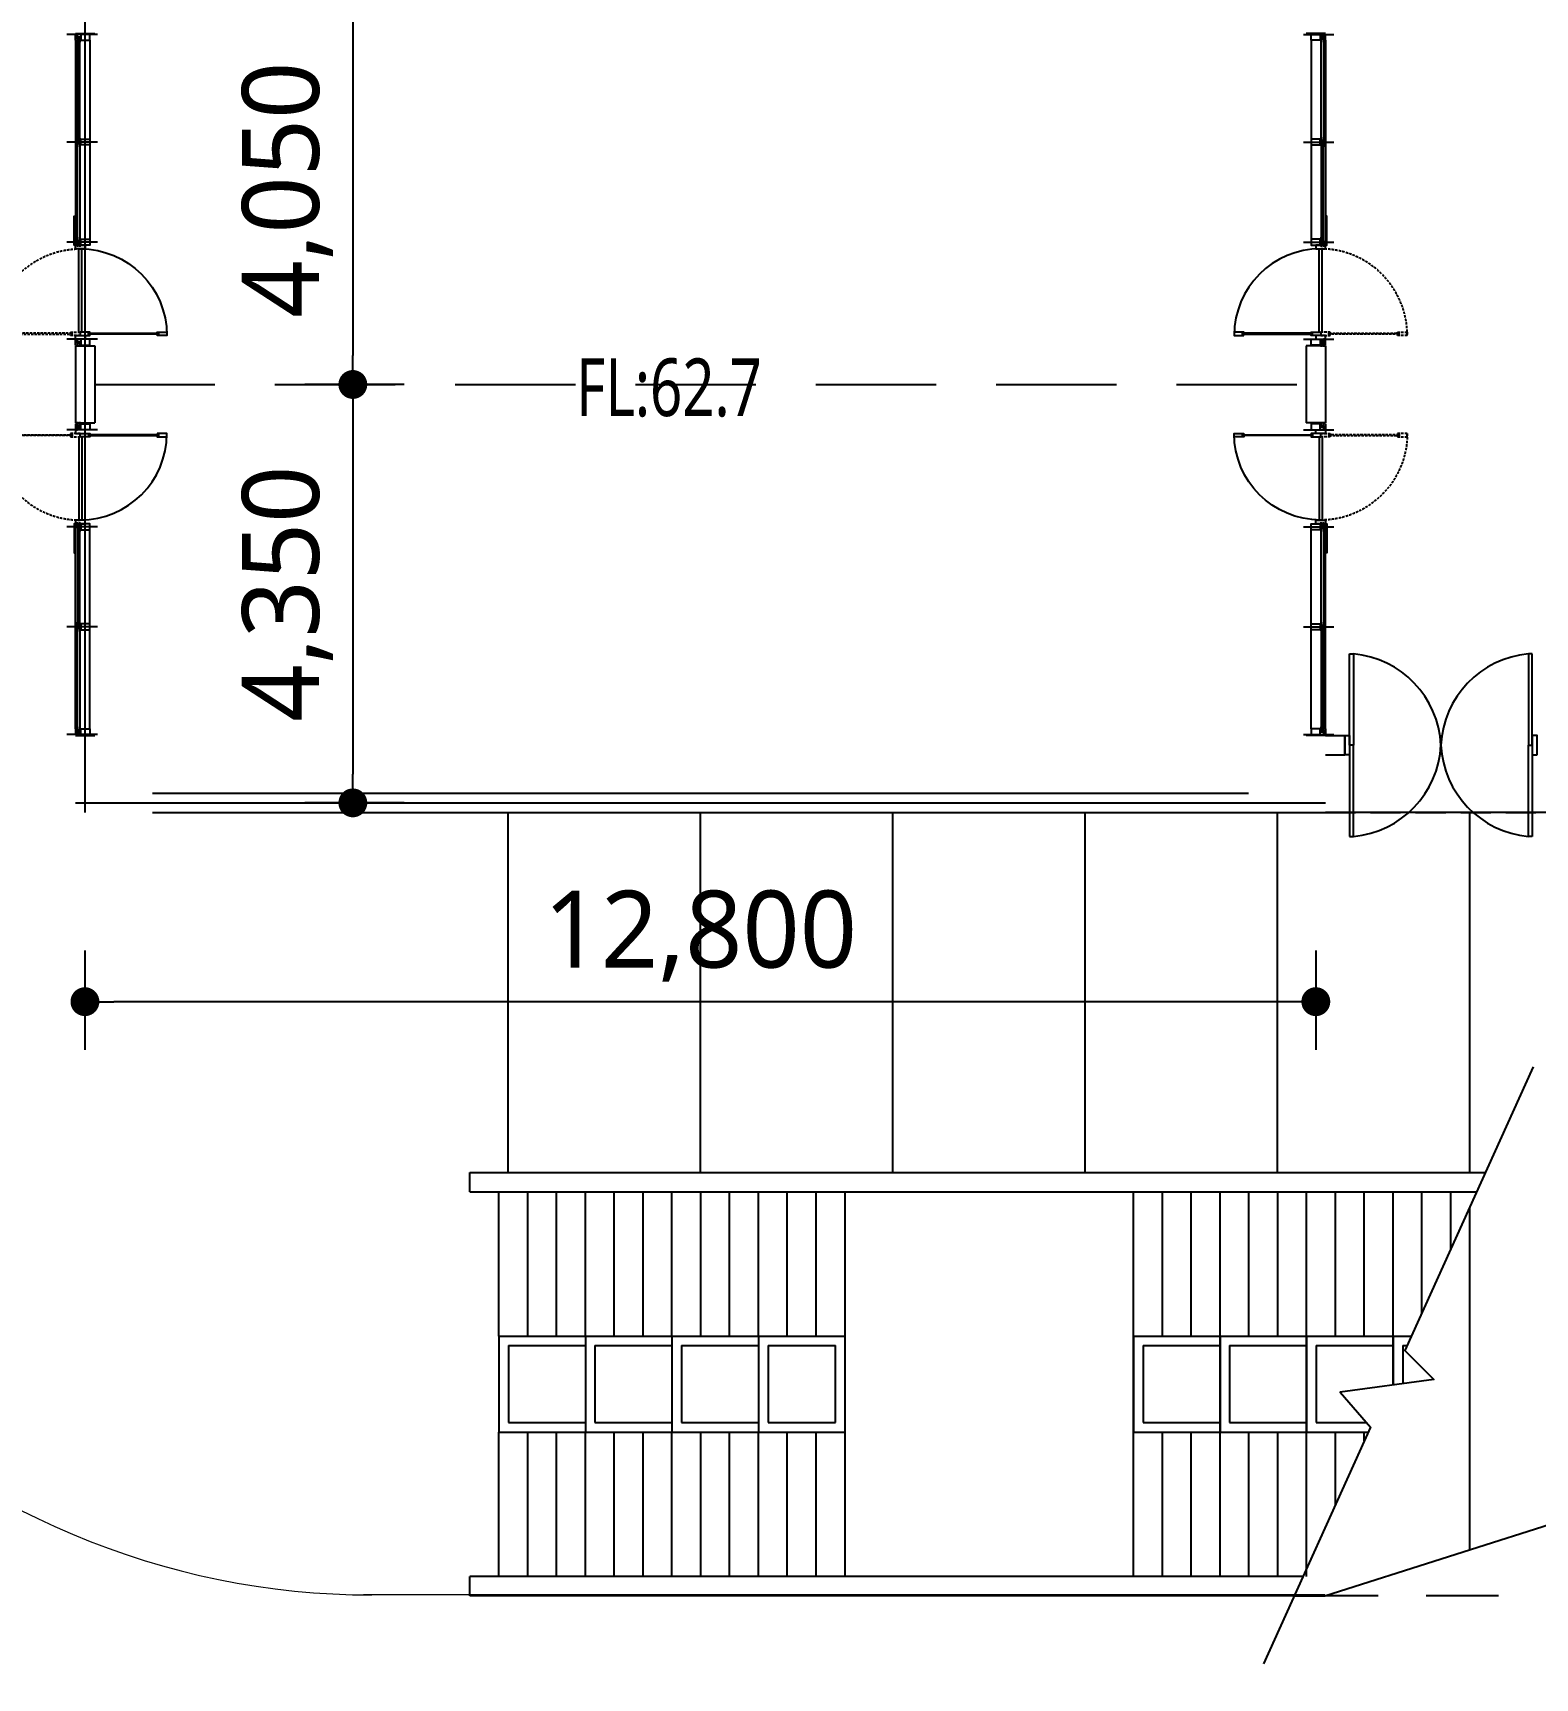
# Model space of a CAD drawing. Header units: millimetres. Extents: x 75184266 to 76346726, y -35077925 to -33679385.
# Drawn here: x 75297642 to 75313263, y -34923362 to -34906257 of the extents above; entities that cross this region are included whole.
import ezdxf
from ezdxf.xclip import XClip

# ---------------------------------------------------------------- set-up
doc = ezdxf.new("R2010")
doc.units = ezdxf.units.MM
doc.header["$LTSCALE"] = 50
doc.header["$MEASUREMENT"] = 0
doc.header["$XCLIPFRAME"] = 2
doc.header["$PDMODE"] = 1
doc.header["$PDSIZE"] = -3
for name, pattern in [('XR-1F-PLAN$0$CEN', [62, 60, -1, 0, -1]), ('XR-1F-PLAN$0$HIDDEN', [0.375, 0.25, -0.125]), ('XR-지하3층$0$HD', [2.5, 1.5, -1]), ('XR-지하3층$0$HIDDEN', [0.375, 0.25, -0.125]), ('XR-지하3층$0$HIDDEN2', [0.1875, 0.125, -0.0625])]:
    doc.linetypes.add(name, pattern=pattern)
doc.layers.get('0').update_dxf_attribs({"linetype": 'CONTINUOUS'})
doc.layers.get('Defpoints').update_dxf_attribs({"color": 51, "linetype": 'CONTINUOUS'})
for name, color, linetype in [('AA-MKXS', 3, 'CONTINUOUS'), ('XR-1F-PLAN$0$A-CEN02', 27, 'XR-1F-PLAN$0$CEN'), ('XR-1F-PLAN$0$A-DOR-FRAME', 7, 'CONTINUOUS'), ('XR-1F-PLAN$0$A-DOR-GL', 142, 'CONTINUOUS'), ('XR-1F-PLAN$0$A-DOR-HID', 9, 'XR-1F-PLAN$0$HIDDEN'), ('XR-1F-PLAN$0$A-DOR-TRACE', 8, 'CONTINUOUS'), ('XR-1F-PLAN$0$A-FRAME', 1, 'CONTINUOUS'), ('XR-1F-PLAN$0$A-HDCP7', 7, 'CONTINUOUS'), ('XR-1F-PLAN$0$A-WIN-ELE8', 8, 'CONTINUOUS'), ('XR-B1$0$00_블럭계획고', 7, 'CONTINUOUS'), ('XR-지하3층$0$a-door', 6, 'CONTINUOUS')]:
    doc.layers.add(name, color=color, linetype=linetype)
doc.layers.add('XR-지하3층$0$$-길가장자리선', color=7, linetype='CONTINUOUS', lineweight=0)
doc.layers.add('건축', color=8, linetype='CONTINUOUS', plot=False)
doc.styles.add('HY각헤드라인M', font='')
doc.styles.add('XR-B1$0$HY각헤드라인M', font='')
doc.styles.add('XR-지하3층$0$SIM', font='simplex.shx')
doc.styles.add('XR-지하3층$0$맑은고딕', font='')
doc.styles.get('HY각헤드라인M').set_extended_font_data('Malgun Gothic')
doc.styles.get('XR-B1$0$HY각헤드라인M').set_extended_font_data('Malgun Gothic')
doc.styles.get('XR-지하3층$0$맑은고딕').set_extended_font_data('Malgun Gothic')
doc.dimstyles.new('XR-지하3층$0$NDIM', dxfattribs={"dimtxt": 3, "dimasz": 1, "dimexe": 2, "dimexo": 5, "dimgap": 1, "dimtad": 1, "dimdec": 0, "dimrnd": 0.25, "dimdsep": 46, "dimlunit": 6, "dimtxsty": 'XR-지하3층$0$SIM', "dimblk": 'XR-지하3층$0$DIMDOT', "dimcen": 5, "dimclrd": 2, "dimclre": 2, "dimclrt": 6, "dimadec": 0, "dimazin": 0, "dimtfac": 1, "dimtdec": 0, "dimtix": 1, "dimtmove": 2, "dimatfit": 1, "dimldrblk": 'XR-지하3층$0$DIMDOT', "dimfxl": 1.5, "dimtolj": 1, "dimtzin": 0, "dimarcsym": 0})

# ---------------------------------------------------------------- blocks, each defined once
blk = doc.blocks.new('XR-지하3층$0$DOOR-2000(유리문)')
at = {"layer": 'XR-지하3층$0$a-door'}
for p, q in [((50, 0), (50, 950)), ((50, 950), (90, 950)), ((90, 950), (90, 0)), ((1950, 950), (1910, 950)), ((1910, 950), (1910, 0)), ((1950, 0), (1950, 950)), ((90, 0), (50, 0)), ((50, 0), (50, -950)), ((90, -950), (90, 0)), ((1910, 0), (1950, 0)), ((1910, -950), (1910, 0)), ((1950, 0), (1950, -950)), ((50, -950), (90, -950)), ((1950, -950), (1910, -950))]:
    blk.add_line(p, q, dxfattribs=at)
at = {"layer": 'XR-지하3층$0$a-door', "color": 6}
for points in [[(0, -100), (0, 100), (50, 100), (50, -100)], [(2000, -100), (2000, 100), (1950, 100), (1950, -100)]]:
    blk.add_lwpolyline(points, close=True, dxfattribs=at)
at = {"layer": 'XR-지하3층$0$a-door', "color": 7}
for centre, start, end in [((-2, -49), 2.7862, 84.7498), ((2002, -49), 95.2502, 177.2138), ((-2, 49), 275.2502, 357.2138), ((2002, 49), 182.7862, 264.7498)]:
    blk.add_arc(centre, 1003, start, end, dxfattribs=at)
blk = doc.blocks.new('XR-지하3층$0$_Dot')
at = {"color": 0, "lineweight": -2}
blk.add_line((-0.5, 0), (-1, 0), dxfattribs=at)
at = {"color": 0, "const_width": 0.5}
blk.add_lwpolyline([(-0.25, 0, 1), (0.25, 0, 1)], format="xyb", close=True, dxfattribs=at)
blk = doc.blocks.new('*D131')
at = {"layer": 'Defpoints', "color": 0, "ltscale": 0.01, "transparency": 16777216}
for p in [(75301701, -34909912), (75300969, -34914262), (75301701, -34914262)]:
    blk.add_point(p, dxfattribs=at)
at = {"layer": '건축', "color": 0, "linetype": 'ByBlock', "lineweight": -2, "ltscale": 0.01}
blk.add_line((75301501, -34909912), (75300469, -34909912), dxfattribs=at)
at = {"layer": '건축', "color": 0, "lineweight": -2, "ltscale": 0.01}
for p, q in [((75300969, -34910212), (75300969, -34913962)), ((75301501, -34914262), (75300469, -34914262))]:
    blk.add_line(p, q, dxfattribs=at)
at = {"layer": '건축', "color": 0, "lineweight": -2, "ltscale": 0.01, "xscale": 300, "yscale": 300, "zscale": 300}
for p, rotation in [((75300969, -34909912), 89.99990779244617), ((75300969, -34914262), 269.9999077924462)]:
    blk.add_blockref('XR-지하3층$0$_Dot', p, dxfattribs=dict(at, rotation=rotation))
at = {"layer": '건축', "color": 6, "ltscale": 0.01, "insert": (75300289, -34912087), "char_height": 800, "attachment_point": 5, "rotation": 89.9999, "style": 'XR-지하3층$0$맑은고딕'}
blk.add_mtext('\\A1;4,350', dxfattribs=at)
blk = doc.blocks.new('XR-지하3층$0$DIMDOT')
blk.add_line((-2, 0), (2, 0))
at = {"color": 3}
for radius in [0.6, 0.28]:
    blk.add_circle((0, 0), radius, dxfattribs=at)
blk = doc.blocks.new('*D147')
at = {"layer": 'Defpoints', "color": 0, "ltscale": 0.01, "transparency": 16777216}
for p in [(75298183, -34915597), (75310983, -34915597), (75298183, -34916329)]:
    blk.add_point(p, dxfattribs=at)
at = {"layer": '건축', "color": 0, "lineweight": -2, "ltscale": 0.01}
for p, q in [((75298183, -34915797), (75298183, -34916829)), ((75310683, -34916329), (75298483, -34916329))]:
    blk.add_line(p, q, dxfattribs=at)
at = {"layer": '건축', "color": 0, "linetype": 'ByBlock', "lineweight": -2, "ltscale": 0.01}
blk.add_line((75310983, -34915797), (75310983, -34916829), dxfattribs=at)
at = {"layer": '건축', "color": 0, "lineweight": -2, "ltscale": 0.01, "xscale": 300, "yscale": 300, "zscale": 300}
for p, rotation in [((75298183, -34916329), 180.0000922075538), ((75310983, -34916329), 9.220755383232415e-05)]:
    blk.add_blockref('XR-지하3층$0$_Dot', p, dxfattribs=dict(at, rotation=rotation))
at = {"layer": '건축', "color": 6, "ltscale": 0.01, "insert": (75304583, -34915647), "char_height": 800, "attachment_point": 5, "rotation": 0.0001, "style": 'XR-지하3층$0$맑은고딕'}
blk.add_mtext('\\A1;12,800', dxfattribs=at)
blk = doc.blocks.new('*D170')
at = {"layer": 'Defpoints', "color": 0, "ltscale": 0.01, "transparency": 16777216}
for p in [(75301701, -34905862), (75300969, -34909912), (75301701, -34909912)]:
    blk.add_point(p, dxfattribs=at)
at = {"layer": '건축', "color": 0, "linetype": 'ByBlock', "lineweight": -2, "ltscale": 0.01}
blk.add_line((75301501, -34905862), (75300469, -34905862), dxfattribs=at)
at = {"layer": '건축', "color": 0, "lineweight": -2, "ltscale": 0.01}
for p, q in [((75300969, -34906162), (75300969, -34909612)), ((75301501, -34909912), (75300469, -34909912))]:
    blk.add_line(p, q, dxfattribs=at)
at = {"layer": '건축', "color": 0, "lineweight": -2, "ltscale": 0.01, "xscale": 300, "yscale": 300, "zscale": 300}
for p, rotation in [((75300969, -34905862), 89.99990779244617), ((75300969, -34909912), 269.9999077924462)]:
    blk.add_blockref('XR-지하3층$0$_Dot', p, dxfattribs=dict(at, rotation=rotation))
at = {"layer": '건축', "color": 6, "ltscale": 0.01, "insert": (75300289, -34907887), "char_height": 800, "attachment_point": 5, "rotation": 89.9999, "style": 'XR-지하3층$0$맑은고딕'}
blk.add_mtext('\\A1;4,050', dxfattribs=at)
blk = doc.blocks.new('XR-1F-PLAN$0$A$C10B20476')
at = {"layer": 'Defpoints'}
for p, q in [((134, 35), (110, 35)), ((110, 35), (110, 0)), ((134, 35), (134, 0))]:
    blk.add_line(p, q, dxfattribs=at)
at = {"layer": 'XR-1F-PLAN$0$A-CEN02', "linetype": 'Continuous'}
blk.add_line((318, 80), (0, 80), dxfattribs=at)
at = {"layer": 'XR-1F-PLAN$0$A-FRAME'}
for p, q in [((144, 80), (110, 80)), ((110, 56), (144, 56)), ((110, 43), (144, 43)), ((144, 20), (134, 20))]:
    blk.add_line(p, q, dxfattribs=at)
for points in [[(88, 20), (88, 80)], [(110, 35), (110, 80)], [(122, 48), (144, 48), (144, 20), (238, 20), (238, 80), (144, 80), (144, 51), (122, 51), (122, 48)]]:
    blk.add_lwpolyline(points, dxfattribs=at)
blk = doc.blocks.new('XR-1F-PLAN$0$A$C491451C1')
at = {"layer": 'Defpoints'}
for p, q in [((15, 208), (-20, 208)), ((15, 184), (-20, 184)), ((15, 184), (15, 208)), ((45, 208), (45, 184)), ((45, 208), (80, 208)), ((45, 184), (80, 184))]:
    blk.add_line(p, q, dxfattribs=at)
at = {"layer": 'XR-1F-PLAN$0$A-CEN02', "linetype": 'Continuous'}
blk.add_line((30, 0), (30, 318), dxfattribs=at)
at = {"layer": 'XR-1F-PLAN$0$A-FRAME'}
for p, q in [((0, 174), (0, 184)), ((24, 208), (24, 174)), ((37, 208), (37, 174)), ((60, 174), (60, 184))]:
    blk.add_line(p, q, dxfattribs=at)
for points in [[(0, 230), (60, 230)], [(29, 196), (29, 174), (0, 174), (0, 80), (60, 80), (60, 174), (32, 174), (32, 196), (29, 196)], [(15, 208), (45, 208)]]:
    blk.add_lwpolyline(points, dxfattribs=at)
blk = doc.blocks.new('XR-1F-PLAN$0$A$C7F517DA1')
at = {"layer": 'XR-1F-PLAN$0$A-DOR-FRAME', "ltscale": 0.5, "elevation": 0}
for points in [[(50, 1675), (60, 1675), (60, 1690), (75, 1690), (75, 1675), (85, 1675), (85, 1775), (50, 1775)], [(50, 925), (10, 925), (10, 825), (50, 825)], [(990, 925), (950, 925), (950, 825), (990, 825)]]:
    blk.add_lwpolyline(points, close=True, dxfattribs=at)
blk.add_lwpolyline([(50, 875), (50, 975), (60, 975), (60, 960), (75, 960), (75, 975), (85, 975), (85, 875), (50, 875)], dxfattribs=at)
at = {"layer": 'XR-1F-PLAN$0$A-DOR-GL', "elevation": 0}
blk.add_lwpolyline([(62, 962), (72, 962), (72, 1687), (62, 1687)], close=True, dxfattribs=at)
at = {"layer": 'XR-1F-PLAN$0$A-DOR-HID', "ltscale": 2, "elevation": 0}
blk.add_lwpolyline([(50, 875), (50, 775), (60, 775), (60, 790), (75, 790), (75, 775), (85, 775), (85, 875), (50, 875)], dxfattribs=at)
for points in [[(62, 788), (72, 788), (72, 63), (62, 63)], [(50, 75), (60, 75), (60, 60), (75, 60), (75, 75), (85, 75), (85, -25), (50, -25)]]:
    blk.add_lwpolyline(points, close=True, dxfattribs=at)
at = {"layer": 'XR-1F-PLAN$0$A-DOR-HID', "ltscale": 2}
blk.add_arc((50, 875, 0), 900, 270, 0, dxfattribs=at)
at = {"layer": 'XR-1F-PLAN$0$A-DOR-TRACE'}
blk.add_arc((50, 875, 0), 900, 0, 90, dxfattribs=at)
at = {"layer": 'XR-1F-PLAN$0$A-WIN-ELE8'}
for p, q in [((85, 890, 0), (950, 890, 0)), ((85, 860, 0), (950, 860, 0))]:
    blk.add_line(p, q, dxfattribs=at)
blk = doc.blocks.new('Showwindow-8.1')
at = {"layer": 'AA-MKXS', "ltscale": 0.5}
for p, q in [((-3650, -150, 0), (-3650, 50, 0)), ((-400, -150), (-400, 50)), ((-400, 50), (400, 50, 0)), ((400, -150, 0), (400, 50, 0)), ((3650, -150, 0), (3650, 50, 0)), ((-410, -150, 0), (-410, -128, 0)), ((-400, -150), (400, -150, 0))]:
    blk.add_line(p, q, dxfattribs=at)
at = {"layer": 'XR-1F-PLAN$0$A-DOR-GL'}
for points in [[(-3595, -104), (-3595, -128), (-2535, -128), (-2535, -104)], [(-1495, -104), (-1495, -128), (-2505, -128), (-2505, -104)], [(1495, -104), (1495, -128), (2505, -128), (2505, -104)], [(3595, -104), (3595, -128), (2535, -128), (2535, -104)]]:
    blk.add_lwpolyline(points, close=True, dxfattribs=at)
at = {"layer": 'XR-1F-PLAN$0$A-FRAME'}
for p, q in [((-3640, -150, 0), (-3640, -128, 0)), ((-3580, -150, 0), (-3580, -128, 0)), ((-2550, -150, 0), (-2550, -128, 0)), ((-2490, -150, 0), (-2490, -128, 0)), ((-470, -150, 0), (-470, -128, 0)), ((410, -150, 0), (410, -128, 0)), ((470, -150, 0), (470, -128, 0)), ((2490, -150, 0), (2490, -128, 0)), ((2550, -150, 0), (2550, -128, 0)), ((3580, -150, 0), (3580, -128, 0)), ((3640, -150, 0), (3640, -128, 0))]:
    blk.add_line(p, q, dxfattribs=at)
at = {"layer": 'XR-1F-PLAN$0$A-HDCP7'}
for points in [[(-1750, -150), (-1450, -150), (-1450, -165), (-1750, -165)], [(1750, -150), (1450, -150), (1450, -165), (1750, -165)]]:
    blk.add_lwpolyline(points, close=True, dxfattribs=at)
at = {"layer": 'XR-1F-PLAN$0$A-WIN-ELE8'}
for p, q in [((-3580, 0, 0), (-2550, 0)), ((-3580, -150, 0), (-1510, -150)), ((-2490, 0), (-1510, 0)), ((2490, 0), (1510, 0)), ((3580, -150, 0), (1510, -150)), ((3580, 0, 0), (2550, 0))]:
    blk.add_line(p, q, dxfattribs=at)
at = {"layer": 'XR-1F-PLAN$0$A-DOR-FRAME', "ltscale": 600, "extrusion": (0, 0, -1), "zscale": -1}
blk.add_blockref('XR-1F-PLAN$0$A$C7F517DA1', (460, -975, 0), dxfattribs=at)
at = {"layer": 'XR-1F-PLAN$0$A-DOR-FRAME', "ltscale": 600, "extrusion": (0, 0, -1), "xscale": -1, "zscale": -1}
blk.add_blockref('XR-1F-PLAN$0$A$C7F517DA1', (-460, -975, 0), dxfattribs=at)
at = {"layer": 'XR-1F-PLAN$0$A-FRAME', "rotation": 90}
blk.add_blockref('XR-1F-PLAN$0$A$C10B20476', (-3560, -238, 0), dxfattribs=at)
at = {"layer": 'XR-1F-PLAN$0$A-FRAME', "ltscale": 0.5, "extrusion": (0, 0, -1), "zscale": -1, "rotation": 180}
for p in [(2550, 80), (1510, 80)]:
    blk.add_blockref('XR-1F-PLAN$0$A$C491451C1', p, dxfattribs=at)
at = {"layer": 'XR-1F-PLAN$0$A-FRAME', "extrusion": (0, 0, -1), "xscale": -1, "zscale": -1, "rotation": 270}
blk.add_blockref('XR-1F-PLAN$0$A$C10B20476', (390, -238), dxfattribs=at)
at = {"layer": 'XR-1F-PLAN$0$A-FRAME', "extrusion": (0, 0, -1), "zscale": -1, "rotation": 90}
blk.add_blockref('XR-1F-PLAN$0$A$C10B20476', (-390, -238), dxfattribs=at)
at = {"layer": 'XR-1F-PLAN$0$A-FRAME', "ltscale": 0.5, "extrusion": (0, 0, -1), "xscale": -1, "zscale": -1, "rotation": 180}
for p in [(-1510, 80), (-2550, 80)]:
    blk.add_blockref('XR-1F-PLAN$0$A$C491451C1', p, dxfattribs=at)
at = {"layer": 'XR-1F-PLAN$0$A-FRAME', "xscale": -1, "rotation": 270}
blk.add_blockref('XR-1F-PLAN$0$A$C10B20476', (3560, -238, 0), dxfattribs=at)
blk = doc.blocks.new('11111111')
at = {"layer": 'XR-B1$0$00_블럭계획고', "color": 3, "style": 'XR-B1$0$HY각헤드라인M', "width": 0.75}
blk.add_text('FL:62.7', height=600, rotation=0, dxfattribs=at).set_placement((76808278, -34281842))
blk = doc.blocks.new('XR-지하3층$0$A$C723B38EE')
at = {"layer": 'XR-지하3층$0$$-길가장자리선', "color": 8}
blk.add_line((195.201, 265.259), (185.204, 265.259), dxfattribs=at)
for centre in [(185.291, 273.259), (185.204, 270.144)]:
    blk.add_arc(centre, 8, 178.4005, 270, dxfattribs=at)

msp = doc.modelspace()

# ---------------------------------------------------------------- linework, layer by layer
at = {"layer": '건축', "ltscale": 0.5}
for p, q in [((75298184.4, -34914361.8), (75298184.5, -34877790.7)), ((75311084.1, -34913561.8), (75311284.2, -34913561.8)), ((75311284.2, -34913561.8), (75311284.2, -34913761.8)), ((75311084.1, -34913761.8), (75311284.2, -34913761.8)), ((75298884.4, -34914161.8), (75310284.1, -34914161.8)), ((75298084.4, -34914261.8), (75311083.9, -34914261.8)), ((75298884.4, -34914361.8), (75311083.9, -34914361.8)), ((75310850.2, -34922305.4), (75302187, -34922305.4)), ((75310760, -34922505.4), (75302187, -34922505.4))]:
    msp.add_line(p, q, dxfattribs=at)
at = {"layer": '건축', "linetype": 'XR-지하3층$0$HIDDEN', "ltscale": 100}
msp.add_line((75298284.4, -34909911.8), (75310883.9, -34909911.8), dxfattribs=at)
at = {"layer": '건축', "ltscale": 3}
for p, q in [((75302581.1, -34914361.8, 0), (75302581.1, -34918105.4, 0)), ((75304581.1, -34914361.8, 0), (75304581.1, -34918105.4, 0)), ((75306581.1, -34914361.8, 0), (75306581.1, -34918105.3, 0)), ((75308581.1, -34914361.8, 0), (75308581.1, -34918105.3, 0)), ((75310581.1, -34914361.8, 0), (75310581.1, -34918105.3, 0)), ((75319188.4, -34914361.8), (75311083.6, -34914361.8)), ((75312581.1, -34914361.8, 0), (75312581.1, -34918105.2, 0)), ((75312581.1, -34918470.8, 0), (75312581.1, -34922028.1, 0)), ((75311076.5, -34922505.4), (75317381.5, -34920505.4)), ((75310760, -34922505.4), (75311076.5, -34922505.4))]:
    msp.add_line(p, q, dxfattribs=at)
at = {"layer": '건축', "linetype": 'XR-지하3층$0$HIDDEN2', "ltscale": 50}
msp.add_line((75311083.4, -34914361.8), (75313487.1, -34914361.8), dxfattribs=at)
at = {"layer": '건축'}
for p, q in [((75302187, -34918305.4), (75302187, -34918105.4)), ((75302487, -34919805.5), (75302487, -34918305.4)), ((75302787, -34919805.5), (75302787, -34918305.4)), ((75303087, -34919805.5), (75303087, -34918305.4)), ((75303387, -34919805.5), (75303387, -34918305.4)), ((75303687, -34919805.5), (75303687, -34918305.4)), ((75303987, -34919805.4), (75303987, -34918305.4)), ((75304287, -34919805.4), (75304287, -34918305.4)), ((75304587, -34919805.4), (75304587, -34918305.4)), ((75304887, -34919805.4), (75304887, -34918305.4)), ((75305187, -34919805.4), (75305187, -34918305.4)), ((75305487, -34919805.4), (75305487, -34918305.4)), ((75305787, -34919805.4), (75305787, -34918305.3)), ((75306087, -34919805.4), (75306087, -34918305.3)), ((75309087, -34922305.4), (75309087, -34918305.3)), ((75309387, -34919805.4), (75309387, -34918305.3)), ((75309687, -34919805.3), (75309687, -34918305.3)), ((75309987, -34922305.4), (75309987, -34918305.3)), ((75310287, -34919805.3), (75310287, -34918305.3)), ((75310587, -34919805.3), (75310587, -34918305.3)), ((75310887, -34922305.4), (75310887, -34918305.3)), ((75311187, -34919805.3), (75311187, -34918305.2)), ((75311487, -34919805.3), (75311487, -34918305.2)), ((75311787, -34920314.1), (75311787, -34918305.2)), ((75312087, -34919565.5), (75312087, -34918305.2)), ((75312387, -34918900.9), (75312387, -34918305.2)), ((75302487, -34919805.5), (75306087, -34919805.4)), ((75302487, -34919805.5), (75302487, -34920805.5)), ((75303387, -34919805.5), (75303387, -34920805.5)), ((75304287, -34919805.4), (75304287, -34920805.4)), ((75305187, -34919805.4), (75305187, -34920805.4)), ((75306087, -34920805.4), (75306087, -34919805.4)), ((75309087, -34919805.4), (75311978.7, -34919805.3)), ((75309087, -34919805.4), (75309087, -34920805.4)), ((75309987, -34919805.3), (75309987, -34920805.3)), ((75310887, -34919805.3), (75310887, -34920805.3)), ((75311787, -34919805.3), (75311787, -34920314.1)), ((75302587, -34919905.5), (75303387, -34919905.5)), ((75302587, -34919905.5), (75302587, -34920705.5)), ((75303487, -34919905.5), (75304287, -34919905.4)), ((75303487, -34919905.5), (75303487, -34920705.5)), ((75304387, -34919905.4), (75305187, -34919905.4)), ((75304387, -34919905.4), (75304387, -34920705.4)), ((75305287, -34919905.4), (75305987, -34919905.4)), ((75305287, -34919905.4), (75305287, -34920705.4)), ((75305987, -34920705.4), (75305987, -34919905.4)), ((75309187, -34919905.4), (75309987, -34919905.3)), ((75309187, -34919905.4), (75309187, -34920705.4)), ((75310087, -34919905.3), (75310887, -34919905.3)), ((75310087, -34919905.3), (75310087, -34920705.3)), ((75310987, -34919905.3), (75311787, -34919905.3)), ((75310987, -34919905.3), (75310987, -34920705.3)), ((75311887, -34919905.3), (75311933.6, -34919905.3)), ((75311887, -34919905.3), (75311887, -34920300.7)), ((75302487, -34920805.5), (75306087, -34920805.4)), ((75302487, -34922305.4), (75302487, -34920805.5)), ((75302587, -34920705.5), (75303387, -34920705.5)), ((75302787, -34922305.4), (75302787, -34920805.5)), ((75303087, -34922305.4), (75303087, -34920805.5)), ((75303387, -34922305.4), (75303387, -34920805.5)), ((75303487, -34920705.5), (75304287, -34920705.4)), ((75303687, -34922305.4), (75303687, -34920805.5)), ((75303987, -34922305.4), (75303987, -34920805.4)), ((75304287, -34922305.4), (75304287, -34920805.4)), ((75304387, -34920705.4), (75305187, -34920705.4)), ((75304587, -34922305.4), (75304587, -34920805.4)), ((75304887, -34922305.4), (75304887, -34920805.4)), ((75305187, -34922305.4), (75305187, -34920805.4)), ((75305287, -34920705.4), (75305987, -34920705.4)), ((75305487, -34922305.4), (75305487, -34920805.4)), ((75305787, -34922305.4), (75305787, -34920805.4)), ((75306087, -34922305.4), (75306087, -34920805.4)), ((75309087, -34920805.4), (75311527.3, -34920805.3)), ((75309187, -34920705.4), (75309987, -34920705.3)), ((75309387, -34922305.4), (75309387, -34920805.4)), ((75309687, -34922305.4), (75309687, -34920805.3)), ((75310087, -34920705.3), (75310887, -34920705.3)), ((75310287, -34922305.4), (75310287, -34920805.3)), ((75310587, -34922305.4), (75310587, -34920805.3)), ((75310987, -34920705.3), (75311510.7, -34920705.3)), ((75311187, -34921559.3), (75311187, -34920805.3)), ((75311487, -34920894.7), (75311487, -34920805.3)), ((75302187, -34922505.4), (75302187, -34922305.4))]:
    msp.add_line(p, q, dxfattribs=at)
at = {"layer": '건축', "linetype": 'XR-지하3층$0$HD', "ltscale": 10}
msp.add_line((75325381.3, -34922505.4, 0), (75311076.5, -34922505.4, 0), dxfattribs=at)
at = {"layer": '건축', "ltscale": 0.5}
msp.add_lwpolyline([(75313242.5, -34917005.6), (75311910.4, -34919956.7), (75312209.7, -34920257.4), (75311236.6, -34920387.9), (75311551.3, -34920752.3), (75310440.2, -34923213.9)], dxfattribs=at)
at = {"layer": '건축'}
for points in [[(75302186.9, -34918105.4), (75312746.1, -34918105.2)], [(75302186.9, -34918305.4), (75312655.8, -34918305.2)]]:
    msp.add_lwpolyline(points, dxfattribs=at)

# ---------------------------------------------------------------- block references
at = {"layer": '건축', "ltscale": 0.5}
ref = msp.add_blockref('XR-지하3층$0$A$C723B38EE', (75115875.3, -35187756.2), dxfattribs=dict(at, xscale=999.9999999999998, yscale=999.9999999999998, zscale=999.9999999999998))
XClip(ref).set_block_clipping_path([(137.7798442268, 119.9958357572), (497.8511876765, 396.6664658143)])
at = {"layer": '건축'}
for name, p in [('11111111', (-1504986.9, -628399)), ('XR-지하3층$0$DOOR-2000(유리문)', (75311284.2, -34913661.8))]:
    msp.add_blockref(name, p, dxfattribs=at)
at = {"layer": '건축', "rotation": 270}
msp.add_blockref('Showwindow-8.1', (75298234.4, -34909911.8, 0), dxfattribs=at)
at = {"layer": '건축', "xscale": -1, "rotation": 90}
msp.add_blockref('Showwindow-8.1', (75310933.9, -34909911.8, 0), dxfattribs=at)

# ---------------------------------------------------------------- texts
at = {"layer": '건축', "style": 'HY각헤드라인M', "width": 0.75}
msp.add_text('FL:62.7', height=600, rotation=0, dxfattribs=at).set_placement((75303290.8, -34910241.1))

# ---------------------------------------------------------------- dimensions: what is measured, and where the dimension line sits
at = {"layer": '건축', "ltscale": 0.01}
for base, p1, p2, angle, picture, middle in [((75300969, -34909911.8), (75301701.5, -34905861.8), (75301701.5, -34909911.8), 269.99991, '*D170', (75300288.6, -34907886.8)), ((75300969, -34914261.8), (75301701.5, -34909911.8), (75301701.5, -34914261.8), 269.99991, '*D131', (75300288.6, -34912086.8)), ((75298183.4, -34916329.4), (75310983.4, -34915596.9), (75298183.4, -34915597), 180.00009, '*D147', (75304583.4, -34915646.5))]:
    dim = msp.add_linear_dim(base=base, p1=p1, p2=p2, angle=angle, dimstyle='XR-지하3층$0$NDIM', override={"dimtxt": 800, "dimasz": 300, "dimexe": 500, "dimexo": 200, "dimgap": 200, "dimtxsty": 'XR-지하3층$0$맑은고딕', "dimblk1": 'XR-지하3층$0$_Dot', "dimblk2": 'XR-지하3층$0$_Dot', "dimsah": 1, "dimdle": 200, "dimclrd": 0, "dimclre": 0}, dxfattribs=at)
    dim.commit()
    dim.dimension.update_dxf_attribs({"geometry": picture, "text_midpoint": middle})

doc.saveas('drawing.dxf')
